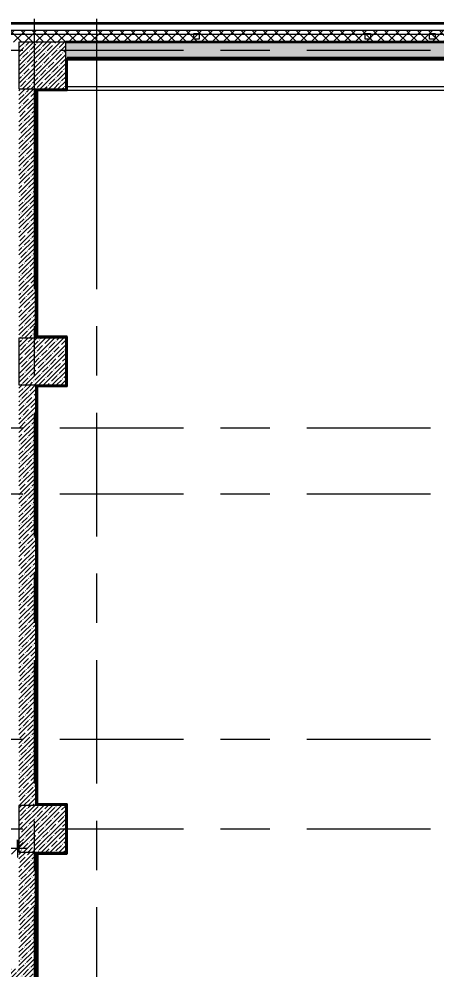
# Model space of a CAD drawing. Header units: millimetres. Extents: x 35098 to 231722, y -8553 to 29000.
# Drawn here: x 42160 to 47519, y 15200 to 27398 of the extents above; entities that cross this region are included whole.
import ezdxf

# ---------------------------------------------------------------- set-up
doc = ezdxf.new("R2010")
doc.units = ezdxf.units.MM
doc.linetypes.add('Осевая', pattern=[3175, 635, -476.25, 1587.5, -476.25])
for name, color, linetype, lineweight in [('A-ANNO-DIMS', 7, 'Continuous', 9), ('A-ANNO-DIMS-100', 7, 'Continuous', 9), ('A-GLAZ', 7, 'Continuous', 9), ('A-GLAZ-1', 7, 'Continuous', 13), ('A-WALL', 7, 'Continuous', 9), ('I-WALL', 7, 'Continuous', 9), ('S-COLS', 7, 'Continuous', 9), ('Оси', 7, 'Continuous', 9), ('Оси-2', 7, 'Осевая', 9)]:
    doc.layers.add(name, color=color, linetype=linetype, lineweight=lineweight)
for name, color, linetype, lineweight, true_color in [('A-WALL-1', 7, 'Continuous', 25, 0x3c3c3c), ('A-WALL-2', 7, 'Continuous', 13, 0x3c3c3c), ('A-WALL-3', 7, 'Continuous', 35, 0x3c3c3c), ('A-WALL-FNSH-1', 7, 'Continuous', 9, 0x3c3c3c), ('A-WALL-FNSH-2', 7, 'Continuous', 13, 0x3c3c3c)]:
    doc.layers.add(name, color=color, linetype=linetype, lineweight=lineweight, true_color=true_color)
doc.styles.add('ISOCPEUR_2', font='isocpeur.ttf', dxfattribs={"width": 0.9, "height": 200})
doc.dimstyles.new('ISO-2_0_0_9К_Средний_округл2', dxfattribs={"dimscale": 304.8, "dimtxt": 199.196235, "dimasz": 0.492126, "dimexe": 0.393701, "dimexo": 0, "dimgap": 0, "dimtad": 1, "dimdec": 0, "dimrnd": 10, "dimzin": 0, "dimdsep": 46, "dimtxsty": 'ISOCPEUR_2', "dimblk1": 'OBLIQUE', "dimblk2": 'OBLIQUE', "dimsah": 1, "dimcen": 0.09, "dimdle": 0.393701, "dimazin": 0, "dimtfac": 1, "dimtdec": 4, "dimtix": 1, "dimtmove": 0, "dimatfit": 3, "dimfxl": 1, "dimtvp": 1, "dimtolj": 1, "dimtzin": 0, "dimarcsym": 2})
pattern_1 = [(45, (0, 0), (-57.02463, 57.02463), []), (45, (57.025, 0), (-57.02463, 57.02463), [100.806, -20.161, 3.353, -16.808])]
pattern_2 = [(45, (0, 0), (-70.71068, 70.71068), []), (135, (0, 0), (-70.71068, -70.71068), [])]
pattern_3 = [(0, (0, 0), (121.92, 30.48), [10.058, -81.382, 10.058, -81.382, -487.68]), (0, (0, 0), (121.92, 30.48), [-182.88, 10.058, -172.822, 10.058, -81.382, -213.36]), (0, (0, 0), (121.92, 30.48), [-457.2, 10.058, -50.902, 10.058, -142.342]), (120, (45.72, 15.24), (-87.356454, 90.345817), [10.058, -81.382, 10.058, -81.382, -487.68]), (120, (45.72, 15.24), (-87.356454, 90.345817), [-182.88, 10.058, -172.822, 10.058, -81.382, -213.36]), (120, (45.72, 15.24), (-87.356454, 90.345817), [-457.2, 10.058, -50.902, 10.058, -142.342]), (240, (60.96, 76.2), (-34.563546, -120.825817), [10.058, -81.382, 10.058, -81.382, -487.68]), (240, (60.96, 76.2), (-34.563546, -120.825817), [-182.88, 10.058, -172.822, 10.058, -81.382, -213.36]), (240, (60.96, 76.2), (-34.563546, -120.825817), [-457.2, 10.058, -50.902, 10.058, -142.342])]

# ---------------------------------------------------------------- blocks, each defined once
blk = doc.blocks.new('BSC_Колонна _Прямоугольная - 600х600-V15-План расстановки осветительного оборудования 2 этажа в осях 12-23')
at = {"layer": 'S-COLS'}
h = blk.add_hatch(dxfattribs=at)
h.set_pattern_fill('FP_23', color=256, style=0, pattern_type=2)
h.set_pattern_definition([(45, (-42460, -26800), (-57.02463, 57.02463), []), (45, (-42402.975, -26800), (-57.02463, 57.02463), [100.806, -20.161, 3.353, -16.808])])
h.paths.add_polyline_path([(-300, -300), (300, -300), (300, 300), (-300, 300), (-300, 172)])
for p, q in [((300, 300), (-300, 300)), ((-300, 300), (-300, -300)), ((300, -300), (300, 300)), ((-300, -300), (300, -300))]:
    blk.add_line(p, q, dxfattribs=at)
blk = doc.blocks.new('BSC_Колонна _Прямоугольная - 600х600-V18-План расстановки осветительного оборудования 2 этажа в осях 12-23')
at = {"layer": 'S-COLS'}
h = blk.add_hatch(dxfattribs=at)
h.set_pattern_fill('FP_27', color=256, style=0, pattern_type=2)
h.set_pattern_definition([(45, (-42460, -17000), (-57.02463, 57.02463), []), (45, (-42402.975, -17000), (-57.02463, 57.02463), [100.806, -20.161, 3.353, -16.808])])
h.paths.add_polyline_path([(-300, -300), (300, -300), (300, 300), (-300, 300)])
for p, q in [((300, 300), (-300, 300)), ((-300, 300), (-300, -300)), ((300, -300), (300, 300)), ((-300, -300), (300, -300))]:
    blk.add_line(p, q, dxfattribs=at)
blk = doc.blocks.new('BSC_Колонна _Прямоугольная - 600х600-V19-План расстановки осветительного оборудования 2 этажа в осях 12-23')
at = {"layer": 'S-COLS'}
h = blk.add_hatch(dxfattribs=at)
h.set_pattern_fill('FP_28', color=256, style=0, pattern_type=2)
h.set_pattern_definition([(45, (-42460, -23000), (-57.02463, 57.02463), []), (45, (-42402.975, -23000), (-57.02463, 57.02463), [100.806, -20.161, 3.353, -16.808])])
h.paths.add_polyline_path([(-300, -300), (300, -300), (300, 300), (-300, 300)])
for p, q in [((300, 300), (-300, 300)), ((-300, 300), (-300, -300)), ((300, -300), (300, 300)), ((-300, -300), (300, -300))]:
    blk.add_line(p, q, dxfattribs=at)
blk = doc.blocks.new('120_Окно_СКБ_2Ст - 120_Окно_СКБ_2Ст 3100х2500 _мал_створка слева_ 2-19089248-План расстановки осветительного оборудования 2 этажа в осях 12-23')
at = {"layer": 'A-GLAZ-1'}
for p, q in [((-1550, -75), (-1550, -5)), ((-1550, -5), (-1480, -5)), ((-1480, -75), (-1550, -75)), ((-1480, -5), (-1480, -75)), ((650, -75), (650, -5)), ((650, -5), (720, -5)), ((720, -75), (650, -75)), ((720, -5), (720, -75)), ((1480, -75), (1480, -5)), ((1480, -5), (1550, -5)), ((1550, -75), (1480, -75)), ((1550, -5), (1550, -75))]:
    blk.add_line(p, q, dxfattribs=at)
blk = doc.blocks.new('DIMBLOCK189-План расстановки осветительного оборудования 2 этажа в осях 12-23')
at = {"layer": 'A-ANNO-DIMS-100'}
for p, q in [((41389, 16858), (41389, 16631)), ((41389, 16751), (41389, 16858)), ((42139, 16858), (42139, 16631)), ((42139, 16751), (42139, 16858)), ((41389, 16751), (42259, 16751))]:
    blk.add_line(p, q, dxfattribs=at)
at = {"layer": 'A-ANNO-DIMS-100', "lineweight": 20}
for p, q in [((41389, 16751), (41314, 16676)), ((41389, 16751), (41464, 16826)), ((42139, 16751), (42064, 16676)), ((42139, 16751), (42214, 16826))]:
    blk.add_line(p, q, dxfattribs=at)
at = {"layer": 'A-ANNO-DIMS-100', "color": 0, "insert": (41574, 17013), "char_height": 200, "width": 455.09, "attachment_point": 1, "line_spacing_factor": 1.149209, "style": 'ISOCPEUR_2'}
blk.add_mtext('750', dxfattribs=at)
blk = doc.blocks.new('_Oblique')
at = {"color": 0, "linetype": 'ByBlock', "lineweight": -2}
blk.add_line((-0.5, -0.5), (0.5, 0.5), dxfattribs=at)

msp = doc.modelspace()

# ---------------------------------------------------------------- hatches: boundary and pattern name
at = {"layer": 'A-WALL'}
h = msp.add_hatch(dxfattribs=at)
h.set_pattern_fill('FP_20', color=256, style=0, pattern_type=2)
h.set_pattern_definition(pattern_2)
h.paths.add_polyline_path([(84490.7, 27200), (84490.7, 27250), (42010, 27250), (42010, 27200), (81923.3, 27200)])
h = msp.add_hatch(dxfattribs=at)
h.set_pattern_fill('FP_20', color=256, style=0, pattern_type=2)
h.set_pattern_definition(pattern_2)
h.paths.add_polyline_path([(84490.7, 27100), (84490.7, 27200), (42060, 27200), (42060, 27100), (84200, 27100)])
at = {"layer": 'I-WALL'}
h = msp.add_hatch(dxfattribs=at)
h.set_pattern_fill('FP_17', color=256, style=0, pattern_type=2)
h.set_pattern_definition(pattern_1)
h.paths.add_polyline_path([(66140, 26880), (66160, 26880), (66160, 27100), (42760, 27100), (42760, 26880), (65923.9, 26880)])
h = msp.add_hatch(dxfattribs=at)
h.set_pattern_fill('FP_46', color=256, style=0, pattern_type=2)
h.set_pattern_definition(pattern_3)
h.paths.add_polyline_path([(42780, 26480), (42780, 26880), (42760, 26880), (42760, 26480)])
h = msp.add_hatch(dxfattribs=at)
h.set_pattern_fill('FP_46', color=256, style=0, pattern_type=2)
h.set_pattern_definition(pattern_3)
h.paths.add_polyline_path([(48140, 26880), (48160, 26880), (48160, 26900), (42780, 26900), (42781, 26880), (47015.5, 26880)])
h = msp.add_hatch(dxfattribs=at)
h.set_pattern_fill('FP_17', color=256, style=0, pattern_type=2)
h.set_pattern_definition(pattern_1)
h.paths.add_polyline_path([(42380, 23300), (42380, 26500), (42160, 26500), (42160, 23300)])
h = msp.add_hatch(dxfattribs=at)
h.set_pattern_fill('FP_46', color=256, style=0, pattern_type=2)
h.set_pattern_definition(pattern_3)
h.paths.add_polyline_path([(42760, 26480), (42760, 26500), (42380, 26500), (42380, 26480), (42401, 26480)])
h = msp.add_hatch(dxfattribs=at)
h.set_pattern_fill('FP_46', color=256, style=0, pattern_type=2)
h.set_pattern_definition(pattern_3)
h.paths.add_polyline_path([(42380, 23300), (42400, 23300), (42400, 26480), (42380, 26480), (42380, 23497.4)])
h = msp.add_hatch(dxfattribs=at)
h.set_pattern_fill('FP_46', color=256, style=0, pattern_type=2)
h.set_pattern_definition(pattern_3)
h.paths.add_polyline_path([(42760, 23300), (42780, 23300), (42780, 23320), (42400, 23320), (42400, 23300), (42652, 23300)])
h = msp.add_hatch(dxfattribs=at)
h.set_pattern_fill('FP_46', color=256, style=0, pattern_type=2)
h.set_pattern_definition(pattern_3)
h.paths.add_polyline_path([(42780, 22680), (42780, 23300), (42760, 23300), (42760, 22680)])
h = msp.add_hatch(dxfattribs=at)
h.set_pattern_fill('FP_17', color=256, style=0, pattern_type=2)
h.set_pattern_definition(pattern_1)
h.paths.add_polyline_path([(42160, 17300), (42380, 17300), (42380, 22700), (42160, 22700), (42160, 20023)])
h = msp.add_hatch(dxfattribs=at)
h.set_pattern_fill('FP_46', color=256, style=0, pattern_type=2)
h.set_pattern_definition(pattern_3)
h.paths.add_polyline_path([(42400, 22680), (42760, 22680), (42760, 22700), (42380, 22700), (42380, 22680)])
h = msp.add_hatch(dxfattribs=at)
h.set_pattern_fill('FP_46', color=256, style=0, pattern_type=2)
h.set_pattern_definition(pattern_3)
h.paths.add_polyline_path([(42380, 17300), (42400, 17300), (42400, 22680), (42380, 22680), (42380, 20023)])
h = msp.add_hatch(dxfattribs=at)
h.set_pattern_fill('FP_46', color=256, style=0, pattern_type=2)
h.set_pattern_definition(pattern_3)
h.paths.add_polyline_path([(42760, 17300), (42760, 17320), (42400, 17320), (42400, 17300)])
h = msp.add_hatch(dxfattribs=at)
h.set_pattern_fill('FP_46', color=256, style=0, pattern_type=2)
h.set_pattern_definition(pattern_3)
h.paths.add_polyline_path([(42760, 16680), (42780, 16680), (42780, 17320), (42760, 17320), (42760, 16700)])
h = msp.add_hatch(dxfattribs=at)
h.set_pattern_fill('FP_17', color=256, style=0, pattern_type=2)
h.set_pattern_definition(pattern_1)
h.paths.add_polyline_path([(42160, 15200), (42380, 15200), (42380, 16700), (42160, 16700), (42160, 15390.5)])
h = msp.add_hatch(dxfattribs=at)
h.set_pattern_fill('FP_46', color=256, style=0, pattern_type=2)
h.set_pattern_definition(pattern_3)
h.paths.add_polyline_path([(42760, 16680), (42760, 16700), (42380, 16700), (42380, 16680), (42401, 16680)])
h = msp.add_hatch(dxfattribs=at)
h.set_pattern_fill('FP_46', color=256, style=0, pattern_type=2)
h.set_pattern_definition(pattern_3)
h.paths.add_polyline_path([(42400, 12300), (42400, 16680), (42380, 16680), (42380, 12300)])
h = msp.add_hatch(dxfattribs=at)
h.set_pattern_fill('FP_17', color=256, style=0, pattern_type=2)
h.set_pattern_definition(pattern_1)
h.paths.add_polyline_path([(42380, 14980), (42380, 15200), (38760, 15200), (38760, 14980), (42160, 14980)])

# ---------------------------------------------------------------- linework, layer by layer
at = {"layer": 'A-WALL'}
for p, q in [((84490.7, 27250), (42010, 27250)), ((84490.7, 27200), (42060, 27200))]:
    msp.add_line(p, q, dxfattribs=at)
at = {"layer": 'A-WALL-1'}
for p, q in [((48160, 26900), (42780, 26900)), ((42780, 26480), (42780, 26900)), ((48160, 26880), (42780, 26880)), ((42380, 26500), (42380, 23300)), ((42400, 23320), (42400, 26480)), ((42780, 26480), (42400, 26480)), ((42780, 23320), (42400, 23320)), ((42780, 22680), (42780, 23320)), ((42400, 17320), (42400, 22680)), ((42780, 22680), (42400, 22680)), ((42400, 17320), (42780, 17320)), ((42780, 16680), (42780, 17320)), ((42400, 16680), (42780, 16680)), ((42400, 16680), (42400, 12320))]:
    msp.add_line(p, q, dxfattribs=at)
at = {"layer": 'A-WALL-2'}
for p, q in [((84490.7, 27330), (41930, 27330)), ((42760, 27100), (50364.8, 27100))]:
    msp.add_line(p, q, dxfattribs=at)
at = {"layer": 'A-WALL-3'}
for p, q in [((66160, 27100), (42760, 27100)), ((66160, 26880), (42760, 26880)), ((42380, 23300), (42380, 26500)), ((42380, 22700), (42380, 17300)), ((42380, 12300), (42380, 16700))]:
    msp.add_line(p, q, dxfattribs=at)
at = {"layer": 'A-WALL-FNSH-1'}
msp.add_line((84490.7, 27350), (41910, 27350), dxfattribs=at)
at = {"layer": 'A-WALL-FNSH-2'}
for p, q in [((42781, 26880), (42781, 26900)), ((42781, 26479), (42781, 26879)), ((42781, 26879), (48140, 26879)), ((42401, 23320), (42401, 26479)), ((42401, 26479), (42781, 26479)), ((42781, 23321), (42400, 23321)), ((42781, 22679), (42781, 23321)), ((42400, 22679), (42781, 22679)), ((42401, 17321), (42401, 22680)), ((42781, 17321), (42401, 17321)), ((42781, 16679), (42781, 17321)), ((42401, 12321), (42401, 16679)), ((42401, 16679), (42781, 16679))]:
    msp.add_line(p, q, dxfattribs=at)
at = {"layer": 'I-WALL'}
for p, q in [((44407, 26880), (44407, 26879)), ((47507, 26879), (47507, 26880)), ((42781, 26530), (48140, 26530)), ((48140, 26480), (42781, 26480))]:
    msp.add_line(p, q, dxfattribs=at)
at = {"layer": 'Оси'}
for p, q in [((42360, 24898.1), (42360, 27398.1)), ((43160, 24898.1), (43160, 27398.1))]:
    msp.add_line(p, q, dxfattribs=at)
at = {"layer": 'Оси-2'}
for p, q in [((38398.2, 27000), (82450, 27000)), ((42360, 593.7), (42360, 24898.1)), ((43160, 593.7), (43160, 24898.1)), ((38398.2, 22150), (82450, 22150)), ((38398.2, 21300), (82450, 21300)), ((38398.2, 18150), (82450, 18150)), ((38398.2, 17000), (82450, 17000))]:
    msp.add_line(p, q, dxfattribs=at)

# ---------------------------------------------------------------- block references
at = {"layer": 'A-GLAZ'}
msp.add_blockref('120_Окно_СКБ_2Ст - 120_Окно_СКБ_2Ст 3100х2500 _мал_створка слева_ 2-19089248-План расстановки осветительного оборудования 2 этажа в осях 12-23', (45957, 27215), dxfattribs=at)
at = {"layer": 'S-COLS'}
for name, p in [('BSC_Колонна _Прямоугольная - 600х600-V15-План расстановки осветительного оборудования 2 этажа в осях 12-23', (42460, 26800)), ('BSC_Колонна _Прямоугольная - 600х600-V19-План расстановки осветительного оборудования 2 этажа в осях 12-23', (42460, 23000)), ('BSC_Колонна _Прямоугольная - 600х600-V18-План расстановки осветительного оборудования 2 этажа в осях 12-23', (42460, 17000))]:
    msp.add_blockref(name, p, dxfattribs=at)

# ---------------------------------------------------------------- dimensions: what is measured, and where the dimension line sits
at = {"layer": 'A-ANNO-DIMS'}
dim = msp.add_linear_dim(base=(42139, 16751.4), p1=(41389, 16857.5), p2=(42139, 16857.5), dimstyle='ISO-2_0_0_9К_Средний_округл2', override={"dimpost": '<>', "dimfxl": 750}, dxfattribs=at)
dim.commit()
dim.dimension.update_dxf_attribs({"geometry": 'DIMBLOCK189-План расстановки осветительного оборудования 2 этажа в осях 12-23', "text_midpoint": (41764, 16851.4)})

doc.saveas('drawing.dxf')
